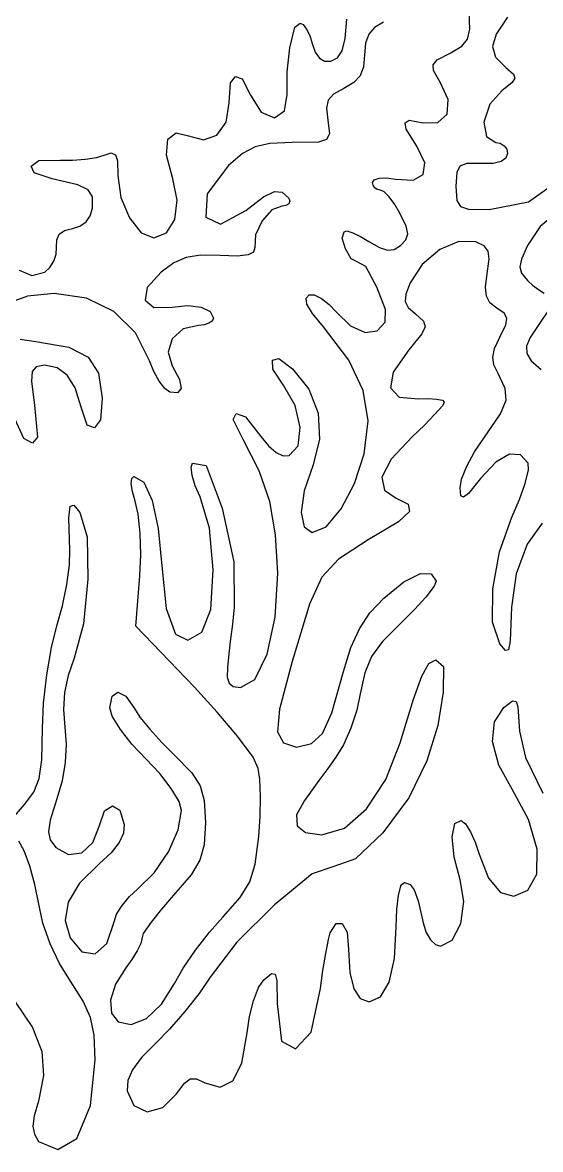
# Model space of a CAD drawing. Extents: x -276 to 353, y -236 to 239.
# Drawn here: x 107.5 to 172.6, y -219.7 to -78.1 of the extents above; entities that cross this region are included whole.
import ezdxf

# ---------------------------------------------------------------- set-up
doc = ezdxf.new("R2010")
doc.units = 0
doc.layers.get('0').update_dxf_attribs({"linetype": 'CONTINUOUS'})

msp = doc.modelspace()

# ---------------------------------------------------------------- linework, layer by layer
for p, q in [((148.01, -80.08), (148.23, -77.62)), ((163.69, -78.9), (163.6, -76.71)), ((168.45, -77.4), (167.01, -79.52)), ((141.08, -81.25), (141.68, -78.66)), ((141.68, -78.66), (142.38, -78.13)), ((142.38, -78.13), (142.75, -78.29)), ((142.75, -78.29), (143.17, -78.88)), ((143.17, -78.88), (143.57, -79.71)), ((151.71, -78.68), (150.98, -79.52)), ((152.82, -78), (151.71, -78.68)), ((163.42, -80.14), (163.69, -78.9)), ((143.57, -79.71), (143.87, -80.69)), ((143.87, -80.69), (144.26, -81.8)), ((147.64, -81.6), (148.01, -80.08)), ((150.58, -80.64), (150.45, -82.13)), ((150.98, -79.52), (150.58, -80.64)), ((162.68, -81.02), (163.42, -80.14)), ((167.01, -79.52), (166.55, -81.09)), ((140.71, -84.27), (141.08, -81.25)), ((144.26, -81.8), (144.78, -82.54)), ((147.06, -82.49), (147.64, -81.6)), ((150.45, -82.13), (150.31, -83.65)), ((159.58, -82.77), (161.21, -81.9)), ((161.21, -81.9), (162.68, -81.02)), ((166.55, -81.09), (166.94, -82.42)), ((144.78, -82.54), (145.44, -82.91)), ((145.44, -82.91), (146.23, -82.93)), ((146.23, -82.93), (147.06, -82.49)), ((159.09, -83.37), (159.58, -82.77)), ((159.14, -84.11), (159.09, -83.37)), ((166.94, -82.42), (168.2, -83.72)), ((133.59, -85.66), (134.23, -84.85)), ((134.23, -84.85), (135.08, -85.15)), ((140.74, -87.1), (140.71, -84.27)), ((149.89, -84.77), (149.1, -85.62)), ((150.31, -83.65), (149.89, -84.77)), ((159.98, -85.54), (159.14, -84.11)), ((168.2, -83.72), (169.18, -84.55)), ((169.18, -84.55), (169.35, -85.07)), ((133.45, -88.17), (133.59, -85.66)), ((135.08, -85.15), (136.11, -87.19)), ((147.86, -86.35), (146.54, -87.08)), ((149.1, -85.62), (147.86, -86.35)), ((160.96, -87.73), (159.98, -85.54)), ((169.03, -85.62), (167.7, -86.63)), ((169.35, -85.07), (169.03, -85.62)), ((136.11, -87.19), (137.48, -89.31)), ((140.4, -89.18), (140.74, -87.1)), ((146.54, -87.08), (145.87, -87.83)), ((160.83, -89.58), (160.96, -87.73)), ((167.7, -86.63), (166.19, -88.32)), ((133.04, -90.57), (133.45, -88.17)), ((139.15, -90.02), (140.4, -89.18)), ((145.87, -87.83), (145.66, -88.82)), ((145.66, -88.82), (145.84, -90.33)), ((166.19, -88.32), (165.47, -90.57)), ((131.87, -92.23), (133.04, -90.57)), ((137.48, -89.31), (139.15, -90.02)), ((145.84, -90.33), (146.05, -92.05)), ((155.58, -90.68), (156.08, -90.35)), ((156.08, -90.35), (157.81, -90.68)), ((157.81, -90.68), (159.67, -90.63)), ((159.67, -90.63), (160.83, -89.58)), ((165.47, -90.57), (165.77, -92.39)), ((125.74, -92.7), (126.76, -91.91)), ((126.76, -91.91), (128.34, -92.29)), ((155.69, -91.47), (155.58, -90.68)), ((157.03, -93.62), (155.69, -91.47)), ((125.55, -94.75), (125.74, -92.7)), ((128.34, -92.29), (130.19, -92.82)), ((130.19, -92.82), (131.87, -92.23)), ((138.55, -93.25), (136.69, -93.67)), ((141.34, -93.13), (138.55, -93.25)), ((144.65, -93.08), (141.34, -93.13)), ((145.67, -92.77), (144.65, -93.08)), ((146.05, -92.05), (145.67, -92.77)), ((165.77, -92.39), (166.95, -93.13)), ((166.95, -93.13), (167.52, -93.23)), ((167.52, -93.23), (168.01, -93.54)), ((116.77, -95.01), (117.7, -94.71)), ((117.7, -94.71), (118.61, -94.45)), ((118.61, -94.45), (119.13, -94.68)), ((119.13, -94.68), (119.39, -95.45)), ((126.34, -97.72), (125.55, -94.75)), ((135.12, -94.52), (133.37, -96.05)), ((136.69, -93.67), (135.12, -94.52)), ((158.02, -95.69), (157.03, -93.62)), ((168.01, -93.54), (168.33, -93.99)), ((168.45, -94.52), (168.23, -95.12)), ((168.33, -93.99), (168.45, -94.52)), ((108.55, -96.11), (109.51, -95.41)), ((108.9, -96.97), (108.55, -96.11)), ((109.51, -95.41), (112.2, -95.34)), ((112.2, -95.34), (113.76, -95.35)), ((113.76, -95.35), (115.36, -95.22)), ((115.36, -95.22), (116.77, -95.01)), ((119.39, -95.45), (119.45, -97.3)), ((133.37, -96.05), (130.69, -99.61)), ((157.83, -97.14), (158.02, -95.69)), ((162.45, -96.12), (162.05, -96.89)), ((163.3, -95.78), (162.45, -96.12)), ((165.2, -95.77), (163.3, -95.78)), ((166.64, -95.76), (165.2, -95.77)), ((167.64, -95.54), (166.64, -95.76)), ((168.23, -95.12), (167.64, -95.54)), ((111.2, -97.69), (108.9, -96.97)), ((114.41, -98.46), (111.2, -97.69)), ((119.45, -97.3), (119.81, -100.04)), ((151.66, -97.82), (152.29, -97.63)), ((152.29, -97.63), (153.22, -97.6)), ((153.22, -97.6), (154.33, -97.75)), ((156.58, -97.88), (157.83, -97.14)), ((162.05, -96.89), (161.95, -98.63)), ((115.71, -99.08), (114.41, -98.46)), ((116.25, -99.95), (115.71, -99.08)), ((126.9, -100.38), (126.34, -97.72)), ((151.45, -98.15), (151.66, -97.82)), ((151.52, -98.52), (151.45, -98.15)), ((151.73, -98.84), (151.52, -98.52)), ((152.05, -99.05), (151.73, -98.84)), ((152.42, -99.13), (152.05, -99.05)), ((152.89, -99.31), (152.42, -99.13)), ((154.33, -97.75), (156.58, -97.88)), ((161.95, -98.63), (162.07, -100.42)), ((171.05, -100.59), (174.68, -98.04)), ((116.27, -101.37), (116.25, -99.95)), ((119.81, -100.04), (120.89, -102.62)), ((126.61, -102.81), (126.9, -100.38)), ((130.69, -99.61), (130.49, -102.52)), ((135.54, -101.7), (137.75, -99.97)), ((137.75, -99.97), (139.13, -99.29)), ((139.13, -99.29), (140.12, -99.38)), ((140.12, -99.38), (140.95, -100.13)), ((141.06, -100.51), (140.94, -100.83)), ((140.95, -100.13), (141.06, -100.51)), ((153.55, -99.98), (152.89, -99.31)), ((154.25, -100.92), (153.55, -99.98)), ((162.07, -100.42), (162.54, -101.19)), ((115.98, -102.35), (116.27, -101.37)), ((132.35, -103.42), (135.54, -101.7)), ((138.79, -101.59), (137.57, -102.98)), ((140.04, -101.13), (138.79, -101.59)), ((140.58, -101.05), (140.04, -101.13)), ((140.94, -100.83), (140.58, -101.05)), ((154.89, -102.03), (154.25, -100.92)), ((162.54, -101.19), (163.53, -101.52)), ((163.53, -101.52), (166.11, -101.55)), ((166.11, -101.55), (171.05, -100.59)), ((114.68, -103.66), (115.45, -103.12)), ((115.45, -103.12), (115.98, -102.35)), ((120.89, -102.62), (122.39, -104.5)), ((125.55, -104.5), (126.61, -102.81)), ((130.49, -102.52), (132.35, -103.42)), ((137.57, -102.98), (136.76, -104.75)), ((155.67, -103.66), (154.89, -102.03)), ((174.32, -102.2), (172.54, -103.7)), ((111.75, -105.35), (112.07, -104.67)), ((112.07, -104.67), (112.72, -104.21)), ((112.72, -104.21), (113.72, -103.94)), ((113.72, -103.94), (114.68, -103.66)), ((122.39, -104.5), (123.97, -105.13)), ((123.97, -105.13), (125.55, -104.5)), ((136.76, -104.75), (136.68, -106.34)), ((147.64, -105.14), (147.89, -104.35)), ((147.89, -104.35), (148.23, -104.25)), ((148.23, -104.25), (149, -104.5)), ((149, -104.5), (149.95, -104.94)), ((155.66, -105.35), (155.88, -104.62)), ((155.88, -104.62), (155.67, -103.66)), ((172.54, -103.7), (170.96, -106.09)), ((111.72, -106.3), (111.75, -105.35)), ((148.06, -106.5), (147.64, -105.14)), ((149.95, -104.94), (150.98, -105.56)), ((150.98, -105.56), (152.34, -106.35)), ((154.16, -106.57), (154.99, -106.09)), ((154.99, -106.09), (155.66, -105.35)), ((162.32, -105.57), (159.92, -106.6)), ((164.43, -105.62), (162.32, -105.57)), ((165.48, -106.12), (164.43, -105.62)), ((166.01, -106.78), (165.48, -106.12)), ((170.96, -106.09), (170.17, -107.78)), ((111.39, -108.06), (111.68, -107.16)), ((111.68, -107.16), (111.72, -106.3)), ((128.03, -107.58), (126.5, -108.25)), ((129.82, -107.3), (128.03, -107.58)), ((132.3, -107.34), (129.82, -107.3)), ((134.5, -107.41), (132.3, -107.34)), ((135.83, -107.27), (134.5, -107.41)), ((136.5, -106.9), (135.83, -107.27)), ((136.68, -106.34), (136.5, -106.9)), ((148.78, -107.75), (148.06, -106.5)), ((152.34, -106.35), (153.33, -106.66)), ((153.33, -106.66), (154.16, -106.57)), ((159.92, -106.6), (157.72, -108.45)), ((166.14, -107.8), (166.01, -106.78)), ((110.28, -109.43), (110.9, -108.86)), ((110.9, -108.86), (111.39, -108.06)), ((126.5, -108.25), (124.89, -109.42)), ((149.53, -108.13), (148.78, -107.75)), ((150.63, -108.74), (149.53, -108.13)), ((152.02, -111.33), (150.63, -108.74)), ((157.72, -108.45), (156.19, -110.79)), ((165.88, -109.6), (166.14, -107.8)), ((170.17, -107.78), (169.97, -108.76)), ((169.97, -108.76), (170.2, -109.55)), ((107.02, -109.2), (108.63, -109.85)), ((108.63, -109.85), (110.28, -109.43)), ((124.89, -109.42), (123.14, -111.36)), ((165.66, -111.31), (165.88, -109.6)), ((170.2, -109.55), (170.94, -110.47)), ((123.14, -111.36), (122.89, -112.95)), ((153.1, -114.11), (152.02, -111.33)), ((156.19, -110.79), (155.64, -112.21)), ((165.77, -112.44), (165.66, -111.31)), ((170.94, -110.47), (171.59, -111.07)), ((171.59, -111.07), (172.33, -111.63)), ((172.33, -111.63), (173.04, -112.09)), ((108.1, -112.45), (105.46, -113.43)), ((111.44, -112.13), (108.1, -112.45)), ((115.48, -112.7), (111.44, -112.13)), ((118.95, -114.36), (115.48, -112.7)), ((122.89, -112.95), (123.97, -113.87)), ((143.11, -112.72), (143.48, -112.28)), ((143.22, -113.47), (143.11, -112.72)), ((143.48, -112.28), (144.14, -112.29)), ((144.14, -112.29), (145.04, -112.75)), ((145.04, -112.75), (146.01, -113.5)), ((155.64, -112.21), (155.57, -113.12)), ((155.57, -113.12), (155.94, -113.87)), ((166.22, -113.27), (165.77, -112.44)), ((167.07, -113.94), (166.22, -113.27)), ((121.64, -117.04), (118.95, -114.36)), ((123.97, -113.87), (126.25, -113.82)), ((126.25, -113.82), (128.26, -113.61)), ((128.26, -113.61), (129.93, -113.82)), ((129.93, -113.82), (131.04, -114.39)), ((131.04, -114.39), (131.45, -115.23)), ((143.92, -114.63), (143.22, -113.47)), ((145.3, -116.31), (143.92, -114.63)), ((146.01, -113.5), (146.91, -114.48)), ((146.91, -114.48), (148.67, -116.19)), ((153.05, -115.72), (153.1, -114.11)), ((155.94, -113.87), (156.86, -114.69)), ((156.86, -114.69), (157.86, -115.58)), ((168.03, -114.6), (167.07, -113.94)), ((168.35, -115.21), (168.03, -114.6)), ((173.42, -114.48), (172.46, -115.89)), ((130.29, -116.06), (129.57, -116.13)), ((130.89, -115.86), (130.29, -116.06)), ((131.31, -115.57), (130.89, -115.86)), ((131.45, -115.23), (131.31, -115.57)), ((152.05, -116.81), (153.05, -115.72)), ((157.86, -115.58), (158.06, -116.29)), ((167.46, -117.6), (168.23, -116.04)), ((168.23, -116.04), (168.35, -115.21)), ((172.46, -115.89), (171.27, -117.63)), ((123.43, -120.57), (121.64, -117.04)), ((127.65, -116.57), (126.26, -117.79)), ((129.57, -116.13), (127.65, -116.57)), ((148.48, -120.49), (145.3, -116.31)), ((148.67, -116.19), (150.52, -117.02)), ((150.52, -117.02), (152.05, -116.81)), ((157.66, -117.2), (156.03, -119.21)), ((158.06, -116.29), (157.66, -117.2)), ((107.18, -117.86), (109.14, -118.14)), ((109.14, -118.14), (113.29, -118.86)), ((113.29, -118.86), (115.73, -120.11)), ((126.26, -117.79), (125.76, -119.48)), ((166.8, -119.02), (167.46, -117.6)), ((171.27, -117.63), (170.81, -118.74)), ((170.81, -118.74), (170.87, -119.64)), ((115.73, -120.11), (117.02, -122.13)), ((125.76, -119.48), (126.26, -121.19)), ((138.87, -120.5), (139.66, -120.28)), ((139.66, -120.28), (141.4, -121.59)), ((156.03, -119.21), (154.05, -122.01)), ((166.57, -120.1), (166.8, -119.02)), ((166.72, -121.08), (166.57, -120.1)), ((170.87, -119.64), (171.41, -120.58)), ((109.19, -121.34), (108.68, -121.92)), ((110.23, -121.13), (109.19, -121.34)), ((111.82, -121.45), (110.23, -121.13)), ((113.08, -122.36), (111.82, -121.45)), ((123.96, -121.9), (123.43, -120.57)), ((126.26, -121.19), (127.18, -122.91)), ((138.91, -121.63), (138.87, -120.5)), ((140.33, -123.71), (138.91, -121.63)), ((141.4, -121.59), (143.46, -124.13)), ((150.29, -124.29), (148.48, -120.49)), ((167.24, -122.17), (166.72, -121.08)), ((171.41, -120.58), (172.65, -121.68)), ((108.68, -121.92), (108.59, -123.16)), ((108.59, -123.16), (108.95, -126.13)), ((114.06, -123.97), (113.08, -122.36)), ((117.02, -122.13), (117.45, -125.25)), ((124.64, -123.12), (123.96, -121.9)), ((125.36, -124.07), (124.64, -123.12)), ((127.18, -122.91), (127.39, -124.07)), ((154.05, -122.01), (153.72, -123.98)), ((168.15, -124.05), (167.24, -122.17)), ((114.83, -126.38), (114.06, -123.97)), ((125.99, -124.51), (125.36, -124.07)), ((126.94, -124.58), (125.99, -124.51)), ((127.39, -124.07), (126.94, -124.58)), ((141.75, -126.18), (140.33, -123.71)), ((143.46, -124.13), (144.63, -127.16)), ((150.9, -128.1), (150.29, -124.29)), ((153.72, -123.98), (154.79, -125.13)), ((168.25, -125.53), (168.15, -124.05)), ((117.45, -125.25), (117.26, -128.01)), ((154.79, -125.13), (157.24, -125.37)), ((157.24, -125.37), (158.47, -125.32)), ((158.47, -125.32), (159.5, -125.39)), ((159.5, -125.39), (160.26, -125.53)), ((160.26, -125.53), (160.45, -125.78)), ((160.45, -125.78), (160.3, -126.17)), ((167.53, -127.23), (168.25, -125.53)), ((107.64, -130.34), (105.83, -126.38)), ((108.95, -126.13), (109.36, -130.16)), ((115.6, -128.66), (114.83, -126.38)), ((133.93, -127.94), (134.32, -127.21)), ((134.32, -127.21), (135.47, -127.62)), ((142.37, -128.94), (141.75, -126.18)), ((144.63, -127.16), (144.81, -130.43)), ((159.27, -127.33), (157.98, -128.66)), ((160.3, -126.17), (159.27, -127.33)), ((165.45, -130.29), (167.53, -127.23)), ((116.5, -129.01), (115.6, -128.66)), ((117.26, -128.01), (116.5, -129.01)), ((135.21, -130.46), (133.93, -127.94)), ((135.47, -127.62), (137.41, -130.08)), ((150.42, -132.25), (150.9, -128.1)), ((157.98, -128.66), (156.45, -130.13)), ((109.36, -130.16), (108.7, -130.94)), ((137.41, -130.08), (138.38, -131.26)), ((142.12, -131.26), (142.37, -128.94)), ((156.45, -130.13), (153.79, -132.93)), ((108.7, -130.94), (107.64, -130.34)), ((137.21, -134.38), (135.21, -130.46)), ((138.38, -131.26), (139.35, -132.08)), ((140.98, -132.47), (142.12, -131.26)), ((144.81, -130.43), (144, -133.66)), ((164.3, -132.02), (165.45, -130.29)), ((139.35, -132.08), (140.24, -132.5)), ((140.24, -132.5), (140.98, -132.47)), ((149.21, -135.97), (150.42, -132.25)), ((153.79, -132.93), (152.64, -135.19)), ((163.33, -133.83), (164.3, -132.02)), ((168.7, -132.29), (166.95, -133.31)), ((170.07, -132.4), (168.7, -132.29)), ((171.02, -133.45), (170.07, -132.4)), ((128.64, -133.92), (128.82, -133.42)), ((128.8, -134.97), (128.64, -133.92)), ((128.82, -133.42), (130.55, -133.72)), ((130.55, -133.72), (132.56, -139.08)), ((138.53, -138.25), (137.21, -134.38)), ((144, -133.66), (142.88, -136.92)), ((162.65, -135.45), (163.33, -133.83)), ((166.95, -133.31), (165.03, -135.38)), ((170.63, -135.97), (171.08, -134.26)), ((171.08, -134.26), (171.02, -133.45)), ((121.12, -136.02), (121.18, -135.35)), ((121.18, -135.35), (121.46, -135.13)), ((121.46, -135.13), (122.72, -135.83)), ((122.72, -135.83), (123.74, -138.11)), ((129.18, -136.27), (128.8, -134.97)), ((152.64, -135.19), (152.95, -136.81)), ((162.46, -136.53), (162.65, -135.45)), ((165.03, -135.38), (163.52, -137.24)), ((121.27, -137.01), (121.12, -136.02)), ((121.63, -138.22), (121.27, -137.01)), ((129.77, -137.67), (129.18, -136.27)), ((142.88, -136.92), (142.5, -139.65)), ((147.51, -139.18), (149.21, -135.97)), ((152.95, -136.81), (154.45, -137.84)), ((162.57, -137.53), (162.46, -136.53)), ((163.52, -137.24), (162.91, -137.71)), ((169.92, -138.02), (170.63, -135.97)), ((113.45, -138.84), (113.9, -138.7)), ((113.9, -138.7), (114.66, -139.62)), ((122.01, -139.83), (121.63, -138.22)), ((123.74, -138.11), (124.52, -141.64)), ((130.98, -141.59), (129.77, -137.67)), ((139.28, -142.42), (138.53, -138.25)), ((154.45, -137.84), (155.94, -138.57)), ((155.94, -138.57), (156.09, -139.49)), ((162.91, -137.71), (162.57, -137.53)), ((168.99, -140.2), (169.92, -138.02)), ((113.28, -140.3), (113.45, -138.84)), ((114.66, -139.62), (115.6, -142.68)), ((122.24, -142.25), (122.01, -139.83)), ((132.56, -139.08), (134.01, -145.84)), ((142.5, -139.65), (142.85, -141.45)), ((145.62, -141.43), (147.51, -139.18)), ((156.09, -139.49), (154.74, -140.79)), ((113.42, -144.36), (113.28, -140.3)), ((131.42, -146.82), (130.98, -141.59)), ((142.85, -141.45), (143.87, -142.13)), ((143.87, -142.13), (145.62, -141.43)), ((154.74, -140.79), (150.91, -143.06)), ((167.41, -144.56), (168.99, -140.2)), ((172.77, -140.99), (170.91, -143.62)), ((115.6, -142.68), (115.68, -148.01)), ((122.31, -144.97), (122.24, -142.25)), ((124.52, -141.64), (124.95, -146.34)), ((139.54, -147.25), (139.28, -142.42)), ((113.37, -146.19), (113.42, -144.36)), ((150.91, -143.06), (147.18, -145.5)), ((170.91, -143.62), (169.53, -147.35)), ((122.2, -147.6), (122.31, -144.97)), ((134.01, -145.84), (134.08, -151.52)), ((147.18, -145.5), (145.09, -147.78)), ((166.57, -149.22), (167.41, -144.56)), ((113.02, -148.69), (113.37, -146.19)), ((124.95, -146.34), (125.52, -151.71)), ((131.15, -151.82), (131.42, -146.82)), ((139.22, -152.79), (139.54, -147.25)), ((115.68, -148.01), (115.13, -153.61)), ((121.7, -153.9), (122.2, -147.6)), ((145.09, -147.78), (143.52, -151.16)), ((152.89, -150.38), (155.38, -148.36)), ((155.38, -148.36), (157.49, -147.3)), ((157.49, -147.3), (158.84, -147.35)), ((158.84, -147.35), (159.45, -148.26)), ((159.45, -148.26), (159.23, -148.9)), ((169.53, -147.35), (168.94, -151.53)), ((112.47, -151.38), (113.02, -148.69)), ((159.23, -148.9), (158.15, -150.26)), ((166.53, -153.4), (166.57, -149.22)), ((111.79, -153.86), (112.47, -151.38)), ((134.08, -151.52), (133.84, -153.66)), ((143.52, -151.16), (141.34, -158.36)), ((151.14, -152.24), (152.89, -150.38)), ((158.15, -150.26), (156.73, -151.84)), ((125.52, -151.71), (126.7, -154.91)), ((130.01, -154.69), (131.15, -151.82)), ((138.2, -157.43), (139.22, -152.79)), ((149.81, -154.24), (151.14, -152.24)), ((156.73, -151.84), (155.04, -153.51)), ((168.94, -151.53), (168.75, -155.78)), ((111.09, -156.61), (111.79, -153.86)), ((115.13, -153.61), (113.93, -157.93)), ((129.07, -161.59), (121.7, -153.9)), ((133.84, -153.66), (133.58, -155.86)), ((148.74, -156.6), (149.81, -154.24)), ((155.04, -153.51), (152.73, -155.85)), ((167.45, -156.13), (166.53, -153.4)), ((126.7, -154.91), (128.26, -155.68)), ((128.26, -155.68), (130.01, -154.69)), ((110.5, -160.03), (111.09, -156.61)), ((133.58, -155.86), (133.36, -157.83)), ((147.81, -159.62), (148.74, -156.6)), ((152.73, -155.85), (151.34, -157.75)), ((168.16, -156.98), (167.45, -156.13)), ((168.55, -156.88), (168.16, -156.98)), ((168.75, -155.78), (168.55, -156.88)), ((113.93, -157.93), (113.18, -160.12)), ((133.36, -157.83), (133.22, -159.13)), ((136.68, -160.62), (138.2, -157.43)), ((141.34, -158.36), (139.78, -164.34)), ((151.34, -157.75), (150.49, -159.77)), ((157.67, -160.19), (158.55, -158.59)), ((158.55, -158.59), (159.42, -158.13)), ((159.42, -158.13), (160.37, -158.99)), ((133.22, -159.13), (133.18, -160.34)), ((146.34, -164.8), (147.81, -159.62)), ((150.49, -159.77), (149.92, -162.4)), ((160.37, -158.99), (160.36, -162.2)), ((110.11, -163.59), (110.5, -160.03)), ((113.18, -160.12), (112.75, -162.24)), ((133.18, -160.34), (133.42, -161.08)), ((133.42, -161.08), (133.95, -161.49)), ((134.85, -161.63), (136.68, -160.62)), ((156.6, -163.1), (157.67, -160.19)), ((112.75, -162.24), (112.62, -164.37)), ((118.45, -164.16), (118.71, -162.7)), ((118.71, -162.7), (119.44, -162.2)), ((119.44, -162.2), (120.46, -162.7)), ((120.46, -162.7), (121.53, -164.28)), ((131.94, -164.72), (129.07, -161.59)), ((133.95, -161.49), (134.85, -161.63)), ((149.92, -162.4), (149.48, -164.47)), ((160.36, -162.2), (159.66, -166.39)), ((109.97, -166.79), (110.11, -163.59)), ((118.72, -165.22), (118.45, -164.16)), ((154.95, -168.56), (156.6, -163.1)), ((166.78, -165.92), (167.95, -164.13)), ((167.95, -164.13), (169.06, -163.3)), ((169.06, -163.3), (169.5, -163.39)), ((169.5, -163.39), (169.73, -164.06)), ((169.73, -164.06), (169.95, -167.13)), ((112.62, -164.37), (112.79, -166.59)), ((119.77, -166.89), (118.72, -165.22)), ((121.53, -164.28), (122.22, -165.35)), ((122.22, -165.35), (123.48, -166.88)), ((134.47, -167.76), (131.94, -164.72)), ((139.78, -164.34), (139.51, -167.18)), ((145.17, -167.39), (146.34, -164.8)), ((149.48, -164.47), (148.73, -166.72)), ((109.87, -170.72), (109.97, -166.79)), ((112.79, -166.59), (112.94, -168.76)), ((121.22, -168.75), (119.77, -166.89)), ((123.48, -166.88), (124.99, -168.55)), ((148.73, -166.72), (147.81, -168.83)), ((159.66, -166.39), (158.29, -170.84)), ((166.56, -168.41), (166.78, -165.92)), ((136.44, -170.4), (134.47, -167.76)), ((139.51, -167.18), (140.25, -168.57)), ((143.8, -168.66), (145.17, -167.39)), ((167.34, -171.37), (166.56, -168.41)), ((169.95, -167.13), (170.71, -170.42)), ((112.94, -168.76), (112.82, -171.03)), ((122.95, -170.57), (121.22, -168.75)), ((124.99, -168.55), (126.56, -170.12)), ((140.25, -168.57), (141.91, -169.13)), ((141.91, -169.13), (143.8, -168.66)), ((147.81, -168.83), (146.86, -170.4)), ((153.15, -173.18), (154.95, -168.56)), ((109.54, -173.07), (109.87, -170.72)), ((112.82, -171.03), (112.43, -173.35)), ((124.71, -172.44), (122.95, -170.57)), ((126.56, -170.12), (128.73, -172.36)), ((137.08, -171.8), (136.44, -170.4)), ((146.86, -170.4), (145.84, -171.8)), ((158.29, -170.84), (156.01, -175.51)), ((170.71, -170.42), (172.86, -174.9)), ((126.16, -174.31), (124.71, -172.44)), ((128.73, -172.36), (129.8, -174)), ((137.29, -173.15), (137.08, -171.8)), ((145.84, -171.8), (144.73, -173.33)), ((169.06, -174.5), (167.34, -171.37)), ((108.87, -174.77), (109.54, -173.07)), ((112.43, -173.35), (111.79, -175.63)), ((129.8, -174), (130.3, -175.82)), ((137.36, -175.34), (137.29, -173.15)), ((144.73, -173.33), (143.68, -174.76)), ((150.71, -176.88), (153.15, -173.18)), ((107.71, -176.34), (108.87, -174.77)), ((127.17, -175.97), (126.16, -174.31)), ((137.32, -177.85), (137.36, -175.34)), ((143.68, -174.76), (142.89, -175.83)), ((156.01, -175.51), (152.77, -179.89)), ((171.08, -178.21), (169.06, -174.5)), ((106.45, -177.81), (107.71, -176.34)), ((111.79, -175.63), (110.95, -178.3)), ((117.77, -177.11), (118.76, -176.49)), ((118.76, -176.49), (119.7, -177.05)), ((127.45, -177.09), (127.17, -175.97)), ((130.3, -175.82), (130.45, -178.61)), ((142.89, -175.83), (141.91, -177.64)), ((147.92, -179.3), (150.71, -176.88)), ((110.95, -178.3), (110.72, -179.75)), ((117.13, -178.96), (117.77, -177.11)), ((119.7, -177.05), (120.25, -178.84)), ((127.04, -179.51), (127.45, -177.09)), ((137.16, -180.34), (137.32, -177.85)), ((141.91, -177.64), (141.99, -178.99)), ((161.81, -178.73), (162.62, -178.35)), ((162.62, -178.35), (163.14, -178.74)), ((172.14, -181.94), (171.08, -178.21)), ((110.72, -179.75), (110.95, -180.78)), ((116.3, -181.11), (117.13, -178.96)), ((120.25, -178.84), (120.16, -179.91)), ((125.81, -182.27), (127.04, -179.51)), ((130.45, -178.61), (130.29, -181.39)), ((141.99, -178.99), (143.04, -179.85)), ((145.08, -180.13), (147.92, -179.3)), ((161.48, -180.39), (161.81, -178.73)), ((163.14, -178.74), (163.77, -179.75)), ((163.77, -179.75), (164.38, -181.08)), ((107.66, -182.13), (107.01, -180.92)), ((110.95, -180.78), (111.64, -181.75)), ((114.9, -182.42), (116.3, -181.11)), ((119.61, -181.1), (118.59, -182.39)), ((120.16, -179.91), (119.61, -181.1)), ((136.71, -183.83), (137.16, -180.34)), ((143.04, -179.85), (145.08, -180.13)), ((152.77, -179.89), (149.34, -183.17)), ((161.71, -182.94), (161.48, -180.39)), ((164.38, -181.08), (164.87, -182.58)), ((108.36, -184.09), (107.66, -182.13)), ((111.64, -181.75), (113.23, -182.63)), ((113.23, -182.63), (114.9, -182.42)), ((118.59, -182.39), (117.13, -183.76)), ((124.02, -184.9), (125.81, -182.27)), ((130.29, -181.39), (129.76, -183.33)), ((164.87, -182.58), (166.03, -185.58)), ((172.12, -185.09), (172.14, -181.94)), ((108.99, -186.36), (108.36, -184.09)), ((117.13, -183.76), (114.64, -186.22)), ((129.76, -183.33), (128.65, -185.17)), ((136.03, -186.06), (136.71, -183.83)), ((149.34, -183.17), (146.6, -184.13)), ((162.49, -185.81), (161.71, -182.94)), ((121.92, -186.97), (124.02, -184.9)), ((128.65, -185.17), (126.45, -187.74)), ((143.88, -185.03), (139.13, -188.94)), ((146.6, -184.13), (143.88, -185.03)), ((170.97, -187.11), (172.12, -185.09)), ((109.45, -188.64), (108.99, -186.36)), ((114.64, -186.22), (113.2, -188.6)), ((134.84, -188), (136.03, -186.06)), ((154.74, -187.73), (155.07, -186.43)), ((155.07, -186.43), (155.48, -186.13)), ((155.48, -186.13), (156.18, -186.38)), ((156.18, -186.38), (156.71, -187.06)), ((162.96, -188.51), (162.49, -185.81)), ((166.03, -185.58), (167.53, -187.37)), ((119.99, -189), (120.91, -187.89)), ((120.91, -187.89), (121.92, -186.97)), ((126.45, -187.74), (124.91, -189.49)), ((132.63, -190.5), (134.84, -188)), ((154.52, -189.51), (154.74, -187.73)), ((156.71, -187.06), (157.2, -188.44)), ((167.53, -187.37), (169.22, -187.84)), ((169.22, -187.84), (170.97, -187.11)), ((110.03, -191.26), (109.45, -188.64)), ((113.2, -188.6), (112.82, -190.89)), ((119.29, -190.12), (119.99, -189)), ((124.91, -189.49), (123.62, -191.13)), ((139.13, -188.94), (134.41, -193.62)), ((154.45, -191.69), (154.52, -189.51)), ((157.2, -188.44), (157.88, -191.38)), ((162.56, -191.3), (162.96, -188.51)), ((112.82, -190.89), (113.43, -193.09)), ((118.04, -193.78), (118.96, -191.06)), ((118.96, -191.06), (119.29, -190.12)), ((123.62, -191.13), (122.64, -192.55)), ((130.96, -192.39), (132.63, -190.5)), ((110.93, -193.85), (110.03, -191.26)), ((122.64, -192.55), (122.45, -193.2)), ((129.21, -194.64), (130.96, -192.39)), ((145.91, -193.3), (146.14, -192.47)), ((146.14, -192.47), (146.89, -191.3)), ((146.89, -191.3), (147.66, -191.27)), ((147.66, -191.27), (148.27, -192.39)), ((148.27, -192.39), (148.45, -194.54)), ((154.23, -195.7), (154.45, -191.69)), ((157.88, -191.38), (158.22, -192.43)), ((158.22, -192.43), (158.75, -193.32)), ((161.49, -193.39), (162.56, -191.3)), ((112.09, -196.3), (110.93, -193.85)), ((113.43, -193.09), (114.92, -194.84)), ((116.57, -195.09), (118.04, -193.78)), ((122.32, -193.78), (121.86, -194.73)), ((122.45, -193.2), (122.32, -193.78)), ((134.41, -193.62), (131.06, -198.03)), ((145.57, -195.07), (145.91, -193.3)), ((158.75, -193.32), (159.37, -193.92)), ((159.37, -193.92), (159.99, -194.13)), ((159.99, -194.13), (161.49, -193.39)), ((114.92, -194.84), (116.57, -195.09)), ((121.86, -194.73), (121.21, -195.8)), ((127.65, -196.91), (129.21, -194.64)), ((145.23, -197.19), (145.57, -195.07)), ((148.45, -194.54), (148.6, -197.45)), ((113.47, -198.51), (112.09, -196.3)), ((121.21, -195.8), (120.45, -196.85)), ((153.55, -198.65), (154.23, -195.7)), ((120.45, -196.85), (119.16, -198.9)), ((126.57, -198.8), (127.65, -196.91)), ((131.06, -198.03), (129.67, -200.06)), ((137.81, -198.34), (138.75, -197.55)), ((138.75, -197.55), (139.2, -197.66)), ((139.2, -197.66), (139.41, -198.48)), ((144.93, -199.44), (145.23, -197.19)), ((148.6, -197.45), (149.09, -199.48)), ((115.09, -201.02), (113.47, -198.51)), ((119.16, -198.9), (118.53, -200.9)), ((124.92, -201.43), (126.57, -198.8)), ((136.51, -200.98), (137.14, -199.31)), ((137.14, -199.31), (137.81, -198.34)), ((139.41, -198.48), (139.45, -201.35)), ((143.76, -204.94), (144.93, -199.44)), ((149.09, -199.48), (149.91, -200.69)), ((152.46, -200.48), (153.55, -198.65)), ((116, -203.08), (115.09, -201.02)), ((118.53, -200.9), (118.64, -202.56)), ((129.67, -200.06), (127.86, -202.35)), ((135.99, -202.98), (136.51, -200.98)), ((149.91, -200.69), (151.02, -201.13)), ((151.02, -201.13), (152.46, -200.48)), ((106.53, -201.12), (108.72, -204.37)), ((123.03, -203.22), (124.92, -201.43)), ((127.86, -202.35), (125.95, -204.56)), ((139.45, -201.35), (140.01, -206.08)), ((116.45, -205.32), (116, -203.08)), ((118.64, -202.56), (119.46, -203.63)), ((119.46, -203.63), (121.13, -203.97)), ((121.13, -203.97), (123.03, -203.22)), ((135.68, -205.03), (135.99, -202.98)), ((108.72, -204.37), (109.89, -207.37)), ((116.59, -208.4), (116.45, -205.32)), ((125.95, -204.56), (124.23, -206.3)), ((135.04, -208.82), (135.68, -205.03)), ((141.76, -207.03), (143.76, -204.94)), ((124.23, -206.3), (122.41, -208.13)), ((140.01, -206.08), (141.76, -207.03)), ((109.89, -207.37), (110.11, -210.37)), ((122.41, -208.13), (121.27, -209.66)), ((116.02, -214.17), (116.59, -208.4)), ((133.9, -211.07), (135.04, -208.82)), ((110.11, -210.37), (109.45, -213.61)), ((121.27, -209.66), (120.7, -211.01)), ((127.8, -211.34), (128.53, -210.81)), ((128.53, -210.81), (129.31, -210.8)), ((129.31, -210.8), (130.39, -211.32)), ((120.7, -211.01), (120.62, -212.3)), ((120.62, -212.3), (121.47, -214.15)), ((126.82, -212.68), (127.8, -211.34)), ((130.39, -211.32), (132.32, -211.84)), ((132.32, -211.84), (133.9, -211.07)), ((109.45, -213.61), (108.92, -215.47)), ((125.1, -214.42), (126.82, -212.68)), ((114.27, -218.3), (116.02, -214.17)), ((121.47, -214.15), (123.11, -214.95)), ((123.11, -214.95), (125.1, -214.42)), ((108.92, -215.47), (108.77, -216.76)), ((108.77, -216.76), (108.95, -217.76)), ((108.95, -217.76), (109.48, -218.67)), ((109.48, -218.67), (111.9, -219.68)), ((111.9, -219.68), (114.27, -218.3))]:
    msp.add_line(p, q)

doc.saveas('drawing.dxf')
